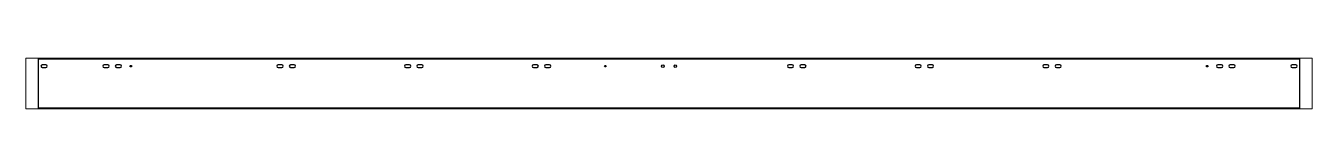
# Paper-space layout 'Layout1' of a CAD drawing. Header units: millimetres. Extents: x 0 to 257, y 92 to 103.
# The model-space entities are those that its viewports show. They can reach past a viewport. Long polylines and large blocks are cut down to what shows.
import ezdxf

# ---------------------------------------------------------------- set-up
doc = ezdxf.new("R2010")
doc.units = ezdxf.units.MM
doc.header["$LTSCALE"] = 25
doc.layers.add('3_Pezzi', color=7, linetype='Continuous')
doc.layers.add('5_Bulloni', color=7, linetype='Continuous')

msp = doc.modelspace()

# ---------------------------------------------------------------- linework, layer by layer
at = {"layer": '3_Pezzi', "color": 3, "linetype": 'Continuous'}
for p, q in [((0, -100), (0, 100)), ((0, 100), (5089.5, 100)), ((5089.5, 100), (5089.5, -100)), ((5089.5, -100), (0, -100))]:
    msp.add_line(p, q, dxfattribs=at)
at = {"layer": '5_Bulloni', "color": 4, "linetype": 'Continuous'}
for p, q in [((30.2, 75.3), (15.8, 75.3)), ((15.8, 64.8), (30.2, 64.8)), ((280.2, 75.3), (265.8, 75.3)), ((265.8, 64.8), (280.2, 64.8)), ((330.2, 75.3), (315.8, 75.3)), ((315.8, 64.8), (330.2, 64.8)), ((982.4, 75.3), (967.9, 75.3)), ((967.9, 64.8), (982.4, 64.8)), ((1032.4, 75.3), (1017.9, 75.3)), ((1017.9, 64.8), (1032.4, 64.8)), ((1497.4, 75.3), (1482.9, 75.3)), ((1482.9, 64.8), (1497.4, 64.8)), ((1547.4, 75.3), (1532.9, 75.3)), ((1532.9, 64.8), (1547.4, 64.8)), ((2012.4, 75.3), (1997.9, 75.3)), ((1997.9, 64.8), (2012.4, 64.8)), ((2062.4, 75.3), (2047.9, 75.3)), ((2047.9, 64.8), (2062.4, 64.8)), ((3042.4, 75.3), (3027.9, 75.3)), ((3027.9, 64.8), (3042.4, 64.8)), ((3092.4, 75.3), (3077.9, 75.3)), ((3077.9, 64.8), (3092.4, 64.8)), ((3557.4, 75.3), (3542.9, 75.3)), ((3542.9, 64.8), (3557.4, 64.8)), ((3607.4, 75.3), (3592.9, 75.3)), ((3592.9, 64.8), (3607.4, 64.8)), ((4072.4, 75.3), (4057.9, 75.3)), ((4057.9, 64.8), (4072.4, 64.8)), ((4122.4, 75.3), (4107.9, 75.3)), ((4107.9, 64.8), (4122.4, 64.8)), ((4773.8, 75.3), (4759.2, 75.3)), ((4759.2, 64.8), (4773.8, 64.8)), ((4823.8, 75.3), (4809.2, 75.3)), ((4809.2, 64.8), (4823.8, 64.8)), ((5073.8, 75.3), (5059.2, 75.3)), ((5059.2, 64.8), (5073.8, 64.8))]:
    msp.add_line(p, q, dxfattribs=at)
at = {"layer": '5_Bulloni', "color": 2, "linetype": 'Continuous'}
for centre, radius in [((373, 70), 3.25), ((2287.6, 70), 3.25), ((2520.2, 70), 5.25), ((2570.2, 70), 5.25), ((4716.5, 70), 3.25)]:
    msp.add_circle(centre, radius, dxfattribs=at)
at = {"layer": '5_Bulloni', "color": 4, "linetype": 'Continuous'}
for centre, start, end in [((15.8, 70), 90, 270), ((30.2, 70), 270, 90), ((265.8, 70), 90, 270), ((280.2, 70), 270, 90), ((315.8, 70), 90, 270), ((330.2, 70), 270, 90), ((967.9, 70), 90, 270), ((982.4, 70), 270, 90), ((1017.9, 70), 90, 270), ((1032.4, 70), 270, 90), ((1482.9, 70), 90, 270), ((1497.4, 70), 270, 90), ((1532.9, 70), 90, 270), ((1547.4, 70), 270, 90), ((1997.9, 70), 90, 270), ((2012.4, 70), 270, 90), ((2047.9, 70), 90, 270), ((2062.4, 70), 270, 90), ((3027.9, 70), 90, 270), ((3042.4, 70), 270, 90), ((3077.9, 70), 90, 270), ((3092.4, 70), 270, 90), ((3542.9, 70), 90, 270), ((3557.4, 70), 270, 90), ((3592.9, 70), 90, 270), ((3607.4, 70), 270, 90), ((4057.9, 70), 90, 270), ((4072.4, 70), 270, 90), ((4107.9, 70), 90, 270), ((4122.4, 70), 270, 90), ((4759.2, 70), 90, 270), ((4773.8, 70), 270, 90), ((4809.2, 70), 90, 270), ((4823.8, 70), 270, 90), ((5059.2, 70), 90, 270), ((5073.8, 70), 270, 90)]:
    msp.add_arc(centre, 5.25, start, end, dxfattribs=at)

psp = doc.layouts.get("Layout1")

# ---------------------------------------------------------------- viewports
at = {"layer": '0'}
psp.add_viewport(center=(128.5, 97.5), size=(257, 10.09923), view_center_point=(2544.75, 0), view_height=204.00019, dxfattribs=at)

doc.saveas('drawing.dxf')
